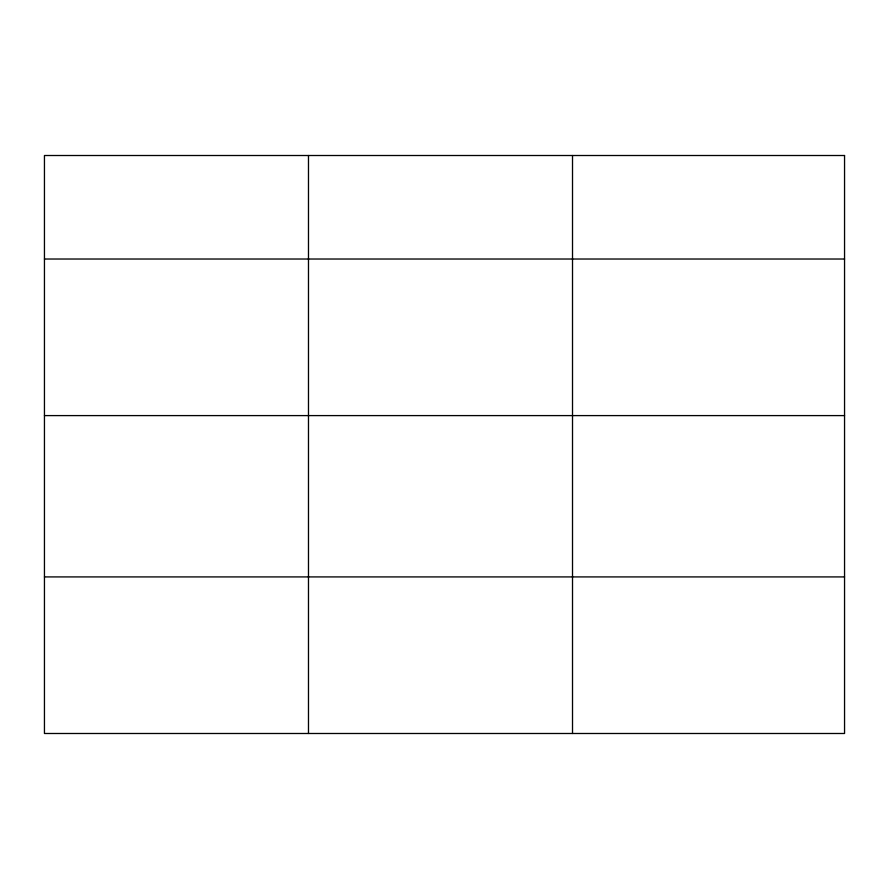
<?xml version="1.0" encoding="UTF-8"?>
<svg xmlns="http://www.w3.org/2000/svg" width="889" height="889" viewBox="0 0 889 889"><rect width="100%" height="100%" fill="white"/><g stroke="black" fill="none" stroke-linecap="round" stroke-linejoin="round"><path stroke-width="1.33" d="M44.45 259.021L844.55 259.021M44.45 415.596L844.55 415.596M44.45 576.917L844.55 576.917M572.516 155.508L572.516 733.492M308.483 155.508L308.483 733.492M844.55 155.508L44.45 155.508L44.45 733.492L844.55 733.492L844.55 155.508"/></g></svg>
